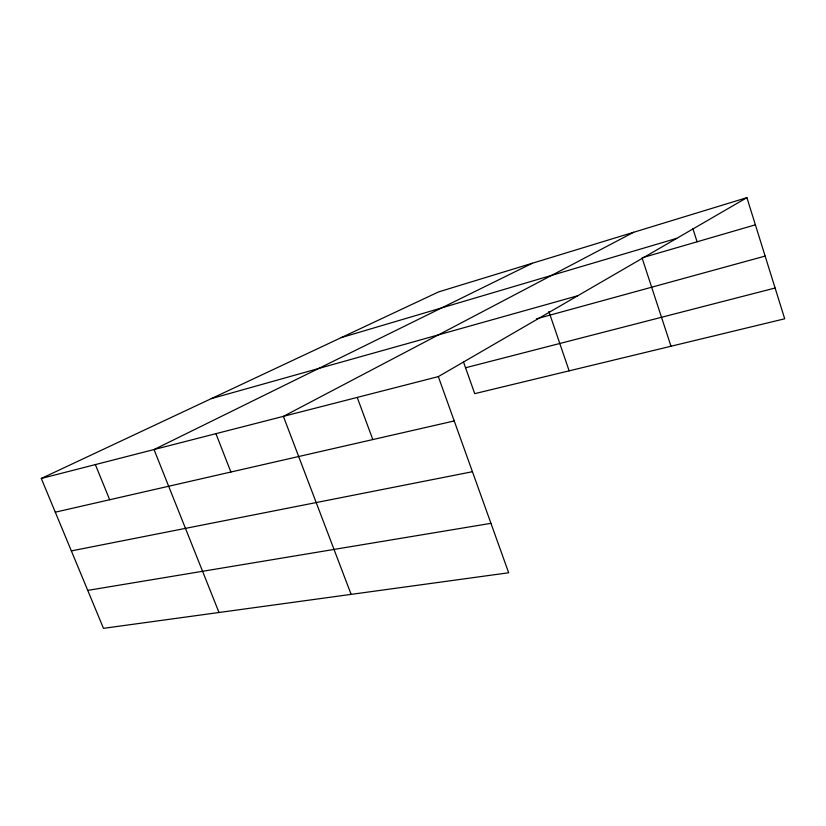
<?xml version="1.0" encoding="UTF-8"?>
<svg xmlns="http://www.w3.org/2000/svg" width="826" height="826" viewBox="0 0 826 826"><rect width="100%" height="100%" fill="white"/><g stroke="black" fill="none" stroke-linecap="round" stroke-linejoin="round"><path stroke-width="1.24" d="M438.327 376.615L508.682 572.769L103.487 628.338L41.3 478.46L438.327 376.615L746.91 197.662L784.7 318.784L474.733 393.651L463.469 361.922M633.666 232.271L283.401 416.356L351.122 594.379M532.378 263.236L154.028 449.55L219.004 612.489M41.3 478.46L438.627 291.888L746.91 197.662M341.303 337.586L676.742 238.353M755.387 224.827L642.029 257.815L671.001 346.249M211.301 398.628L577.756 295.76M536.477 318.826L765.134 256.081M465.544 367.766L775.098 288.026M55.29 512.182L454.228 420.95M71.356 550.901L472.431 471.718M87.742 590.394L490.943 523.333M95.362 464.594L109.672 499.74M215.927 433.671L230.888 472.028M357.214 397.42L372.815 439.566M548.856 311.474L569.145 370.853M692.88 228.626L697.092 241.791"/></g></svg>
